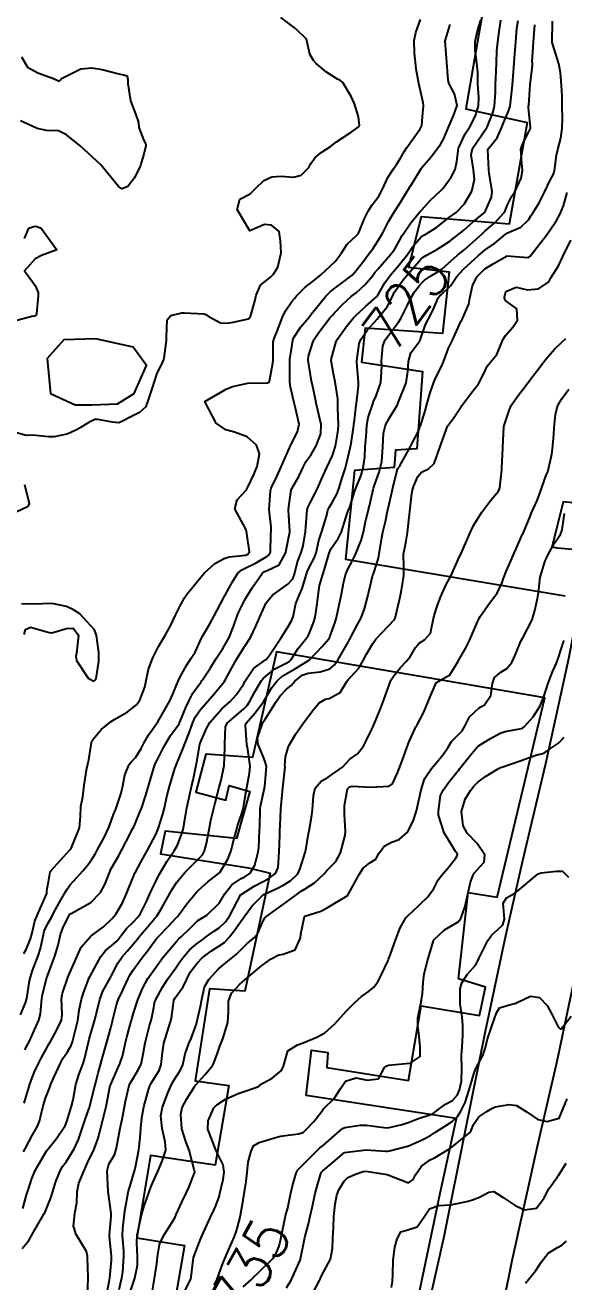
# Model space of a CAD drawing. Header units: metres. Extents: x 318500 to 325275, y 7408834 to 7428799.
# Drawn here: x 321633.3 to 321683.7, y 7415373.5 to 7415491 of the extents above; entities that cross this region are included whole.
import ezdxf
from ezdxf.enums import TextEntityAlignment as Align

# ---------------------------------------------------------------- set-up
doc = ezdxf.new("R2010")
doc.units = ezdxf.units.M
doc.header["$MEASUREMENT"] = 0
for name, color, linetype in [('Cotas', 45, 'Continuous'), ('Curvas de Nivel 1m', 11, 'Continuous'), ('Curvas de Nivel 5m', 15, 'Continuous'), ('Edificações', 30, 'Continuous'), ('Hidrografia', 140, 'Continuous'), ('Vias Primárias', 230, 'Continuous')]:
    doc.layers.add(name, color=color, linetype=linetype)
doc.styles.add('Style-STANDARD', font='STANDARD.shx')

msp = doc.modelspace()

# ---------------------------------------------------------------- linework, layer by layer
at = {"layer": 'Curvas de Nivel 1m', "flags": 128}
for points, elevation in [([(321633.06, 7415376.61), (321633.68, 7415377.37), (321634.02, 7415377.98), (321635.1, 7415379.82), (321635.15, 7415379.91), (321635.18, 7415379.96), (321635.73, 7415381.35), (321635.93, 7415381.95), (321636.22, 7415382.88), (321636.64, 7415383.95), (321636.84, 7415384.27), (321637.17, 7415384.72), (321637.91, 7415385.93), (321638.32, 7415386.8), (321638.69, 7415387.92), (321638.82, 7415388.31), (321639.23, 7415389.47), (321639.35, 7415389.8), (321639.38, 7415389.91), (321639.42, 7415390.08), (321639.87, 7415391.9), (321640.16, 7415393.01), (321640.42, 7415393.89), (321640.61, 7415394.58), (321640.97, 7415395.89), (321641.33, 7415397.24), (321641.46, 7415397.75), (321641.49, 7415397.88), (321641.86, 7415399.38), (321642.04, 7415399.87), (321642.48, 7415400.77), (321642.97, 7415401.86), (321643.12, 7415402.15), (321643.41, 7415402.59), (321644.31, 7415403.85), (321644.79, 7415404.48), (321645.44, 7415405.38), (321645.64, 7415405.63), (321645.82, 7415405.82), (321646.64, 7415406.64), (321647.48, 7415407.54), (321647.6, 7415407.67), (321647.71, 7415407.8), (321648.45, 7415408.83), (321649.23, 7415409.78), (321649.36, 7415409.92), (321649.5, 7415410.08), (321650.4, 7415410.88), (321651.53, 7415411.75), (321652.29, 7415413), (321652.57, 7415413.73), (321652.91, 7415415.07), (321653.07, 7415415.73), (321653.18, 7415416.13), (321653.6, 7415417.36), (321653.68, 7415417.65), (321653.7, 7415417.72), (321654, 7415419.36), (321654.06, 7415419.72), (321654.3, 7415421.06), (321654.35, 7415421.71), (321654.13, 7415423.27), (321654.05, 7415423.72), (321653.92, 7415425.52), (321653.99, 7415425.72), (321654.8, 7415426.64), (321655.6, 7415427.7), (321655.65, 7415427.79), (321655.74, 7415427.94), (321656.4, 7415429.05), (321656.87, 7415429.68), (321657.35, 7415430.11), (321657.78, 7415430.37), (321658.6, 7415430.84), (321659.8, 7415431.59), (321659.84, 7415431.61), (321659.91, 7415431.65), (321661.05, 7415432.87), (321661.75, 7415433.62), (321661.78, 7415433.67), (321661.82, 7415433.8), (321662.3, 7415435.15), (321662.44, 7415435.61), (321662.69, 7415436.78), (321662.87, 7415437.61), (321663.09, 7415438.8), (321663.26, 7415439.6), (321663.44, 7415440.06), (321663.92, 7415440.93), (321664.14, 7415441.37), (321664.24, 7415441.59), (321664.74, 7415442.79), (321664.95, 7415443.58), (321665.12, 7415444.43), (321665.39, 7415445.58), (321665.51, 7415446.05), (321665.85, 7415447.57), (321665.89, 7415447.69), (321666.02, 7415448.07), (321666.41, 7415449.19), (321666.52, 7415449.56), (321666.66, 7415450.17), (321666.75, 7415451.56), (321666.81, 7415452.83), (321667, 7415453.56), (321667.39, 7415454.26), (321668.12, 7415455.49), (321668.14, 7415455.52), (321668.15, 7415455.54), (321668.17, 7415455.59), (321668.93, 7415457.53), (321669.1, 7415458.58), (321669.15, 7415459.53), (321669.38, 7415460.33), (321670.2, 7415461.47), (321670.22, 7415461.49), (321670.23, 7415461.51), (321670.75, 7415462.97), (321671.03, 7415463.5), (321671.44, 7415464.29), (321671.94, 7415465.49), (321672.08, 7415465.66), (321672.25, 7415465.79), (321673.1, 7415466.64), (321673.68, 7415467.47), (321674.29, 7415468.16), (321675.68, 7415469.44), (321676.32, 7415469.95), (321677.18, 7415470.56), (321678.2, 7415471.41), (321678.27, 7415471.47), (321678.33, 7415471.51), (321679.66, 7415472.07), (321680.35, 7415472.76), (321680.59, 7415473.14), (321680.74, 7415473.37), (321681.37, 7415474.37), (321681.85, 7415475.36), (321682.4, 7415476.48), (321682.7, 7415477.05), (321682.8, 7415477.35), (321682.98, 7415478.8), (321683.11, 7415479.34), (321683.4, 7415480.39), (321683.52, 7415481.34), (321683.54, 7415482.28), (321683.52, 7415483.34), (321683.51, 7415484.33), (321683.46, 7415485.34), (321683.35, 7415486.53), (321683.2, 7415487.34), (321682.57, 7415489.35), (321682.6, 7415491.35)], 727), ([(321633.23, 7415404.19), (321633.43, 7415404.55), (321633.85, 7415405.57), (321633.96, 7415405.98), (321634.25, 7415407.2), (321634.54, 7415407.97), (321635.35, 7415409.81), (321635.38, 7415409.96), (321635.38, 7415410.08), (321635.51, 7415410.88), (321635.68, 7415411.81), (321635.76, 7415411.96), (321636.61, 7415412.88), (321637.56, 7415413.9), (321637.58, 7415413.92), (321637.59, 7415413.94), (321637.63, 7415414.01), (321638.42, 7415415.93), (321638.52, 7415417.01), (321638.55, 7415417.93), (321638.72, 7415418.83), (321638.86, 7415419.92), (321639.06, 7415421.33), (321639.21, 7415421.92), (321639.3, 7415422.28), (321639.53, 7415423.91), (321639.58, 7415424.03), (321639.69, 7415424.21), (321640.46, 7415425.15), (321641.39, 7415425.89), (321641.72, 7415426.08), (321642.86, 7415426.74), (321643.74, 7415427.44), (321644.04, 7415427.86), (321644.52, 7415429.09), (321644.67, 7415429.85), (321644.87, 7415430.76), (321645.27, 7415431.84), (321645.81, 7415432.9), (321646.36, 7415433.82), (321646.9, 7415434.75), (321647.4, 7415435.81), (321647.54, 7415436.13), (321647.86, 7415436.75), (321648.24, 7415437.44), (321648.49, 7415437.8), (321649.9, 7415439.54), (321650.09, 7415439.78), (321651.05, 7415440.63), (321651.92, 7415441.11), (321652.41, 7415441.26), (321653.93, 7415441.43), (321654.14, 7415441.51), (321654.3, 7415441.72), (321654.02, 7415443.67), (321654.01, 7415443.73), (321654, 7415443.77), (321653.96, 7415443.84), (321652.94, 7415445.74), (321653.14, 7415446.59), (321654.01, 7415447.53), (321654.08, 7415447.66), (321654.11, 7415447.73), (321654.72, 7415449.03), (321655.02, 7415449.72), (321655.23, 7415450.89), (321654.94, 7415451.72), (321654.07, 7415452.49), (321652.89, 7415452.93), (321652.08, 7415453.14), (321651.2, 7415453.76), (321650.12, 7415455.78), (321652.13, 7415456.94), (321652.7, 7415457.18), (321654.14, 7415457.49), (321655.98, 7415457.54), (321656.14, 7415457.6), (321656.18, 7415457.7), (321656.48, 7415459.38), (321656.5, 7415459.7), (321656.52, 7415461.37), (321656.59, 7415461.69), (321656.88, 7415462.37), (321657.39, 7415463.68), (321657.65, 7415464.26), (321658.24, 7415465.12), (321658.49, 7415465.43), (321658.68, 7415465.67), (321659.47, 7415466.45), (321660.27, 7415467.08), (321660.59, 7415467.33), (321660.95, 7415467.64), (321662.29, 7415468.87), (321662.85, 7415469.61), (321663.41, 7415470.51), (321664.33, 7415471.34), (321664.44, 7415471.47), (321664.5, 7415471.59), (321665.05, 7415472.88), (321665.39, 7415473.58), (321665.76, 7415474.18), (321666.37, 7415474.99), (321666.69, 7415475.57), (321667.23, 7415476.72), (321667.76, 7415477.55), (321668.04, 7415477.93), (321668.42, 7415478.53), (321668.79, 7415479.18), (321668.99, 7415479.53), (321670.23, 7415481.29), (321670.37, 7415481.51), (321670.39, 7415481.59), (321670.47, 7415482.41), (321670.57, 7415483.43), (321670.57, 7415483.51), (321670.5, 7415483.87), (321670.12, 7415485.52), (321669.87, 7415486.86), (321669.8, 7415487.52), (321669.73, 7415488.34), (321669.69, 7415489.52), (321669.83, 7415490.27), (321670.28, 7415491.51)], 721), ([(321633.24, 7415390.19), (321633.77, 7415391.98), (321634.18, 7415393.07), (321634.62, 7415393.97), (321634.85, 7415394.41), (321635.31, 7415395.26), (321635.56, 7415395.71), (321635.7, 7415395.96), (321636.28, 7415397), (321636.73, 7415397.95), (321636.81, 7415398.48), (321636.74, 7415399.95), (321636.83, 7415400.49), (321637.32, 7415401.94), (321637.34, 7415402), (321637.4, 7415402.11), (321638.21, 7415403.93), (321638.58, 7415404.77), (321639.45, 7415405.79), (321639.51, 7415405.84), (321639.59, 7415405.91), (321640.67, 7415406.68), (321641.47, 7415407.46), (321641.67, 7415407.69), (321641.82, 7415407.88), (321642.44, 7415408.92), (321642.85, 7415409.87), (321643.03, 7415410.34), (321643.52, 7415411.53), (321643.63, 7415411.76), (321643.67, 7415411.86), (321644.34, 7415413.06), (321644.76, 7415413.84), (321645.58, 7415415.38), (321645.78, 7415415.83), (321646.2, 7415417.22), (321646.35, 7415417.82), (321646.59, 7415418.85), (321646.83, 7415419.81), (321647.32, 7415421.47), (321647.44, 7415421.8), (321647.5, 7415421.96), (321647.67, 7415422.33), (321648.09, 7415423.39), (321648.25, 7415423.79), (321648.67, 7415424.82), (321649.02, 7415425.79), (321649.23, 7415426.28), (321649.73, 7415426.99), (321650.42, 7415427.77), (321651.03, 7415428.48), (321651.76, 7415429.37), (321651.93, 7415429.59), (321652.04, 7415429.75), (321652.64, 7415430.88), (321653.11, 7415431.73), (321653.81, 7415432.82), (321654.39, 7415433.72), (321654.9, 7415434.78), (321655.29, 7415435.71), (321655.87, 7415436.97), (321656.46, 7415437.69), (321657.89, 7415438.72), (321658.35, 7415439.21), (321658.51, 7415439.66), (321658.79, 7415440.79), (321659.12, 7415441.66), (321659.31, 7415442.29), (321659.52, 7415443.65), (321659.56, 7415444.06), (321659.7, 7415445.65), (321659.76, 7415445.88), (321659.99, 7415446.39), (321660.43, 7415447.22), (321660.65, 7415447.64), (321661.07, 7415448.59), (321661.52, 7415449.63), (321662.05, 7415450.73), (321662.34, 7415451.62), (321662.58, 7415453.11), (321662.6, 7415453.61), (321662.55, 7415455.18), (321662.56, 7415455.61), (321662.56, 7415456.05), (321662.31, 7415457.62), (321662.15, 7415458.38), (321661.93, 7415459.62), (321661.95, 7415459.85), (321662.19, 7415460.63), (321662.41, 7415461.4), (321662.51, 7415461.62), (321663.25, 7415462.65), (321663.99, 7415463.59), (321664.1, 7415463.71), (321664.22, 7415463.83), (321665.15, 7415464.67), (321666.16, 7415465.57), (321666.21, 7415465.62), (321666.25, 7415465.68), (321666.95, 7415466.88), (321667.42, 7415467.55), (321668.29, 7415468.56), (321669.06, 7415469.53), (321669.56, 7415470.27), (321670.33, 7415471.18), (321670.51, 7415471.32), (321670.86, 7415471.5), (321671.77, 7415472.06), (321672.35, 7415472.53), (321672.88, 7415472.95), (321673.61, 7415473.47), (321674.37, 7415474.24), (321675.06, 7415475.45), (321675.31, 7415476.53), (321675.24, 7415477.45), (321675.02, 7415478.86), (321675.14, 7415479.45), (321676.46, 7415481.39), (321676.48, 7415481.41), (321676.49, 7415481.43), (321677.05, 7415482.86), (321677.2, 7415483.42), (321677.27, 7415484.66), (321677.29, 7415485.42), (321677.33, 7415486.62), (321677.36, 7415487.42), (321677.42, 7415488.56), (321677.5, 7415489.42), (321677.64, 7415490.36), (321677.79, 7415491.42)], 724), ([(321633.31, 7415395.18), (321633.59, 7415395.71), (321633.74, 7415395.98), (321634.06, 7415396.71), (321634.61, 7415397.97), (321634.77, 7415398.55), (321634.91, 7415399.97), (321634.97, 7415400.37), (321635.38, 7415401.96), (321635.4, 7415402.02), (321635.92, 7415403.45), (321636.12, 7415403.95), (321636.42, 7415404.97), (321636.63, 7415405.95), (321636.85, 7415406.55), (321637.48, 7415407.84), (321637.52, 7415407.89), (321637.63, 7415407.94), (321639.49, 7415408.96), (321640.37, 7415409.9), (321640.77, 7415410.63), (321641.27, 7415411.88), (321641.35, 7415412.06), (321641.54, 7415412.39), (321642.08, 7415413.35), (321642.37, 7415413.87), (321642.79, 7415414.65), (321643.41, 7415415.86), (321643.47, 7415415.98), (321643.59, 7415416.26), (321644.06, 7415417.39), (321644.23, 7415417.85), (321644.58, 7415418.9), (321644.86, 7415419.84), (321645.35, 7415421.53), (321645.45, 7415421.83), (321645.52, 7415421.98), (321645.67, 7415422.27), (321646.2, 7415423.31), (321646.47, 7415423.82), (321646.93, 7415424.58), (321647.72, 7415425.65), (321647.77, 7415425.75), (321647.8, 7415425.8), (321648.34, 7415427.19), (321648.62, 7415427.79), (321649.02, 7415428.52), (321649.77, 7415429.59), (321649.85, 7415429.7), (321649.91, 7415429.78), (321650.66, 7415430.89), (321651.2, 7415431.76), (321651.81, 7415432.71), (321652.4, 7415433.74), (321652.8, 7415434.77), (321653.14, 7415435.74), (321653.35, 7415436.24), (321653.87, 7415437.26), (321654.14, 7415437.73), (321654.55, 7415438.38), (321655.49, 7415439.71), (321655.71, 7415439.89), (321655.9, 7415439.97), (321657.08, 7415440.51), (321657.68, 7415441.67), (321657.72, 7415441.89), (321657.95, 7415442.99), (321658.07, 7415443.56), (321658.08, 7415443.67), (321657.97, 7415445.13), (321657.93, 7415445.62), (321657.93, 7415445.67), (321657.93, 7415445.72), (321657.99, 7415446.18), (321658.18, 7415447.5), (321658.24, 7415447.67), (321658.91, 7415448.77), (321659.32, 7415449.66), (321659.56, 7415450.14), (321660.05, 7415450.84), (321660.54, 7415451.64), (321660.96, 7415452.76), (321660.99, 7415453.64), (321660.66, 7415455.09), (321660.54, 7415455.64), (321660.47, 7415455.99), (321660.14, 7415457.48), (321660.1, 7415457.65), (321660.09, 7415457.7), (321659.78, 7415459.65), (321659.8, 7415460.03), (321660.19, 7415461.22), (321660.31, 7415461.54), (321660.37, 7415461.65), (321660.76, 7415462.2), (321661.85, 7415463.63), (321662.01, 7415463.84), (321662.23, 7415464.08), (321662.99, 7415464.86), (321663.8, 7415465.6), (321664.05, 7415465.8), (321664.26, 7415465.95), (321665.12, 7415466.73), (321665.81, 7415467.57), (321666.01, 7415467.84), (321666.29, 7415468.16), (321667.51, 7415469.55), (321667.84, 7415470.01), (321668.32, 7415470.85), (321668.57, 7415471.3), (321668.71, 7415471.53), (321669.37, 7415472.5), (321670.21, 7415473.51), (321670.36, 7415473.68), (321671.24, 7415474.63), (321672.14, 7415475.49), (321672.26, 7415475.61), (321672.38, 7415475.74), (321673.13, 7415476.75), (321673.51, 7415477.47), (321673.66, 7415478.23), (321673.84, 7415479.47), (321674.45, 7415480.8), (321674.87, 7415481.45), (321675.42, 7415482.5), (321675.7, 7415483.44), (321675.71, 7415484.23), (321675.64, 7415485.44), (321675.62, 7415486.53), (321675.54, 7415487.44), (321675.39, 7415488.61), (321675.39, 7415489.45), (321675.6, 7415490.43), (321675.92, 7415491.44)], 723), ([(321632.9, 7415398.44), (321633.36, 7415399.59), (321633.48, 7415399.88), (321633.5, 7415399.99), (321633.75, 7415401.62), (321633.83, 7415401.98), (321634.03, 7415402.6), (321634.54, 7415403.97), (321634.76, 7415404.64), (321635.04, 7415405.97), (321635.13, 7415406.29), (321635.47, 7415406.99), (321635.82, 7415407.61), (321636, 7415407.95), (321636.51, 7415408.93), (321637.12, 7415409.94), (321637.25, 7415410.2), (321637.51, 7415410.59), (321638.16, 7415411.29), (321638.73, 7415411.92), (321639.11, 7415412.35), (321639.55, 7415412.93), (321639.92, 7415413.54), (321640.11, 7415413.9), (321640.71, 7415415.03), (321641.12, 7415415.89), (321641.24, 7415416.23), (321641.6, 7415417.18), (321641.8, 7415417.69), (321641.87, 7415417.88), (321642.32, 7415419.18), (321642.48, 7415419.87), (321642.64, 7415420.88), (321643.06, 7415421.87), (321643.34, 7415422.19), (321643.67, 7415422.53), (321644.19, 7415423.35), (321644.43, 7415423.85), (321644.88, 7415424.67), (321645.72, 7415425.83), (321646.86, 7415427.81), (321647.13, 7415428.43), (321647.71, 7415429.8), (321647.73, 7415429.84), (321647.77, 7415429.92), (321648.43, 7415431.16), (321648.86, 7415431.79), (321649.23, 7415432.37), (321649.82, 7415433.65), (321649.89, 7415433.78), (321650.6, 7415435.01), (321651, 7415435.76), (321651.87, 7415437.4), (321651.99, 7415437.64), (321652.05, 7415437.75), (321652.7, 7415438.94), (321653.2, 7415439.74), (321653.58, 7415440.06), (321653.91, 7415440.21), (321654.92, 7415440.71), (321655.92, 7415441.31), (321656.15, 7415441.47), (321656.25, 7415441.7), (321656.3, 7415443.35), (321656.32, 7415443.69), (321656.31, 7415444.04), (321656.15, 7415445.7), (321656.26, 7415447.44), (321656.33, 7415447.7), (321656.87, 7415448.85), (321657.27, 7415449.68), (321658.06, 7415451.53), (321658.11, 7415451.62), (321658.13, 7415451.67), (321658.79, 7415452.96), (321658.94, 7415453.66), (321658.61, 7415455.17), (321658.46, 7415455.67), (321658.13, 7415457.14), (321658.06, 7415457.59), (321658.06, 7415457.67), (321658.07, 7415457.74), (321658.08, 7415459.67), (321658.08, 7415459.76), (321658.18, 7415460.48), (321658.34, 7415461.52), (321658.39, 7415461.67), (321659.11, 7415462.76), (321659.83, 7415463.65), (321660.01, 7415463.87), (321660.23, 7415464.14), (321660.89, 7415464.99), (321661.43, 7415465.63), (321661.84, 7415466.04), (321662.26, 7415466.37), (321662.98, 7415466.9), (321663.88, 7415467.6), (321664.28, 7415468.02), (321664.96, 7415468.92), (321665.46, 7415469.58), (321665.81, 7415470.07), (321666.32, 7415470.85), (321666.6, 7415471.29), (321666.75, 7415471.56), (321667.3, 7415472.61), (321667.86, 7415473.55), (321668.37, 7415474.36), (321669.1, 7415475.53), (321669.6, 7415476.32), (321670.32, 7415477.51), (321670.35, 7415477.57), (321670.41, 7415477.66), (321671.27, 7415478.66), (321671.91, 7415479.5), (321672.13, 7415479.81), (321672.45, 7415480.36), (321672.91, 7415481.48), (321673.39, 7415482.57), (321673.71, 7415483.47), (321673.44, 7415484.54), (321672.94, 7415485.48), (321672.85, 7415485.82), (321672.72, 7415487.49), (321672.57, 7415489.49), (321673.05, 7415491.03)], 722), ([(321633.11, 7415380.36), (321633.48, 7415381.63), (321633.6, 7415381.98), (321633.97, 7415383.16), (321634.31, 7415383.97), (321635.18, 7415385.46), (321635.38, 7415385.76), (321635.53, 7415385.96), (321636.26, 7415386.88), (321636.99, 7415387.94), (321637.07, 7415388.08), (321637.22, 7415388.47), (321637.57, 7415389.6), (321637.68, 7415389.93), (321637.82, 7415390.51), (321638.08, 7415391.93), (321638.35, 7415392.85), (321638.76, 7415393.92), (321638.89, 7415394.32), (321639.26, 7415395.91), (321639.32, 7415396.18), (321639.82, 7415397.9), (321640.14, 7415399.12), (321640.33, 7415399.9), (321640.61, 7415400.66), (321641.28, 7415401.88), (321641.4, 7415402.12), (321642, 7415403.29), (321642.41, 7415403.87), (321642.88, 7415404.41), (321643.44, 7415405.07), (321643.79, 7415405.51), (321644.06, 7415405.85), (321644.7, 7415406.6), (321645.48, 7415407.51), (321645.63, 7415407.67), (321645.75, 7415407.83), (321646.11, 7415408.45), (321646.87, 7415409.81), (321647.1, 7415410.22), (321647.52, 7415410.86), (321647.94, 7415411.38), (321648.3, 7415411.79), (321648.9, 7415412.42), (321649.55, 7415413.05), (321649.91, 7415413.42), (321650.1, 7415413.77), (321650.28, 7415414.48), (321650.52, 7415415.77), (321650.7, 7415416.65), (321650.97, 7415417.76), (321651.1, 7415418.28), (321651.47, 7415419.75), (321651.65, 7415420.4), (321651.92, 7415421.75), (321651.99, 7415423.44), (321651.99, 7415423.75), (321652.05, 7415425.41), (321652.23, 7415425.74), (321653.73, 7415427.04), (321654.08, 7415427.38), (321654.3, 7415427.71), (321654.8, 7415428.66), (321655.43, 7415429.7), (321655.58, 7415429.9), (321655.78, 7415430.09), (321656.68, 7415430.8), (321657.8, 7415431.37), (321657.99, 7415431.47), (321658.19, 7415431.67), (321658.81, 7415432.66), (321659.63, 7415433.65), (321659.71, 7415433.76), (321659.83, 7415434.02), (321660.3, 7415435.19), (321660.43, 7415435.64), (321660.63, 7415436.87), (321660.73, 7415437.64), (321660.85, 7415438.6), (321661.14, 7415439.63), (321661.34, 7415440.2), (321661.74, 7415441.62), (321661.79, 7415441.77), (321661.94, 7415442.06), (321662.59, 7415442.97), (321662.9, 7415443.61), (321663.29, 7415444.92), (321663.53, 7415445.6), (321663.66, 7415445.92), (321664, 7415446.95), (321664.15, 7415447.44), (321664.21, 7415447.59), (321664.72, 7415448.89), (321664.93, 7415449.58), (321665.06, 7415450.57), (321665.12, 7415451.58), (321665.19, 7415452.47), (321665.26, 7415453.58), (321665.39, 7415454.29), (321665.81, 7415455.57), (321665.89, 7415455.8), (321666.13, 7415456.32), (321666.58, 7415457.56), (321666.65, 7415459.08), (321666.64, 7415459.56), (321666.76, 7415461), (321666.97, 7415461.56), (321668.22, 7415463.21), (321668.44, 7415463.54), (321669.02, 7415464.74), (321669.39, 7415465.52), (321669.73, 7415466.05), (321670.27, 7415466.76), (321670.65, 7415467.14), (321671.21, 7415467.5), (321671.88, 7415467.9), (321672.29, 7415468.19), (321673.74, 7415469.47), (321674.05, 7415469.72), (321674.31, 7415469.93), (321675.99, 7415471.44), (321676.17, 7415471.6), (321676.33, 7415471.73), (321677.25, 7415472.51), (321678.07, 7415473.41), (321678.18, 7415473.6), (321678.37, 7415474.12), (321678.81, 7415474.98), (321679.08, 7415475.4), (321679.68, 7415476.67), (321679.82, 7415477.39), (321679.73, 7415478.08), (321679.65, 7415479.39), (321679.86, 7415479.98), (321680.47, 7415481.13), (321680.54, 7415481.31), (321680.55, 7415481.38), (321680.55, 7415481.46), (321680.48, 7415482.03), (321680.35, 7415483.24), (321680.38, 7415483.38), (321680.4, 7415483.48), (321680.52, 7415485.38), (321680.74, 7415487.19), (321680.73, 7415487.38), (321680.72, 7415487.55), (321680.84, 7415489.38), (321680.96, 7415491.01)], 726), ([(321639.17, 7415372.08), (321639.23, 7415373.91), (321639.18, 7415375.77), (321639.17, 7415375.91), (321639.06, 7415376.33), (321638.12, 7415377.92), (321637.86, 7415378.7), (321637.99, 7415379.93), (321638.16, 7415380.88), (321638.21, 7415381.92), (321638.36, 7415382.71), (321638.84, 7415383.91), (321639.17, 7415384.62), (321639.79, 7415385.9), (321640.16, 7415386.93), (321640.42, 7415387.89), (321640.58, 7415388.53), (321640.9, 7415389.89), (321641.26, 7415391.7), (321641.29, 7415391.85), (321641.3, 7415391.88), (321641.91, 7415393.24), (321642.2, 7415393.87), (321642.48, 7415394.69), (321642.72, 7415395.87), (321642.83, 7415396.36), (321643.23, 7415397.86), (321643.26, 7415397.94), (321643.35, 7415398.22), (321643.74, 7415399.48), (321643.86, 7415399.85), (321644.3, 7415400.93), (321644.81, 7415401.84), (321645.41, 7415402.73), (321646.21, 7415403.82), (321646.76, 7415404.48), (321647.44, 7415405.28), (321647.69, 7415405.55), (321647.96, 7415405.79), (321648.73, 7415406.52), (321649.47, 7415407.26), (321649.78, 7415407.47), (321650.31, 7415407.77), (321651.49, 7415408.93), (321651.96, 7415409.74), (321652.64, 7415410.61), (321653.52, 7415411.19), (321653.87, 7415411.37), (321654.36, 7415411.71), (321654.79, 7415412.46), (321655.12, 7415413.7), (321655.18, 7415414.09), (321655.23, 7415415.7), (321655.25, 7415416.04), (321655.31, 7415417.7), (321655.34, 7415417.97), (321655.63, 7415419.35), (321655.7, 7415419.64), (321655.71, 7415419.7), (321655.72, 7415419.78), (321655.89, 7415421.7), (321655.67, 7415422.39), (321655.11, 7415423.71), (321655.05, 7415424.36), (321655.5, 7415425.7), (321655.59, 7415425.84), (321655.72, 7415426.03), (321656.76, 7415427.68), (321657.15, 7415428.28), (321657.76, 7415428.91), (321658.18, 7415429.25), (321658.55, 7415429.66), (321659.22, 7415430.21), (321659.78, 7415430.4), (321660.91, 7415430.51), (321661.79, 7415430.81), (321662.23, 7415431.17), (321662.56, 7415431.61), (321663.51, 7415433.29), (321663.68, 7415433.59), (321663.72, 7415433.69), (321663.82, 7415433.89), (321664.43, 7415434.99), (321664.73, 7415435.58), (321665.03, 7415436.41), (321665.36, 7415437.58), (321665.46, 7415437.99), (321665.83, 7415439.57), (321665.85, 7415439.63), (321665.9, 7415439.77), (321666.35, 7415441.14), (321666.42, 7415441.56), (321666.62, 7415442.88), (321666.77, 7415443.56), (321666.99, 7415444.57), (321667.2, 7415445.55), (321667.34, 7415446.2), (321667.65, 7415447.55), (321667.72, 7415447.84), (321668.03, 7415449.13), (321668.12, 7415449.46), (321668.16, 7415449.54), (321668.36, 7415449.85), (321669.32, 7415451.52), (321669.56, 7415452.02), (321670.08, 7415453.03), (321670.22, 7415453.38), (321670.26, 7415453.51), (321670.7, 7415454.92), (321670.86, 7415455.5), (321671.14, 7415456.49), (321671.49, 7415457.5), (321671.67, 7415457.97), (321672.16, 7415458.92), (321672.43, 7415459.49), (321672.9, 7415460.77), (321673.23, 7415461.47), (321674.07, 7415463.32), (321674.16, 7415463.46), (321674.18, 7415463.51), (321674.22, 7415463.6), (321674.8, 7415464.89), (321674.88, 7415465.45), (321675.12, 7415466.59), (321675.53, 7415467.44), (321676.29, 7415468.2), (321677.06, 7415468.66), (321678.31, 7415469.38), (321678.33, 7415469.39), (321680.31, 7415469.26), (321680.41, 7415469.28), (321680.52, 7415469.38), (321681.14, 7415470.19), (321682.06, 7415471.35), (321682.18, 7415471.51), (321682.34, 7415471.75), (321682.97, 7415472.72), (321683.33, 7415473.34), (321683.62, 7415474.09), (321683.98, 7415475.33)], 728), ([(321641.01, 7415372.54), (321641.23, 7415373.67), (321641.26, 7415373.88), (321641.42, 7415375.51), (321641.42, 7415375.88), (321641.23, 7415377.73), (321641.23, 7415377.88), (321641.38, 7415379.6), (321641.38, 7415379.88), (321641.13, 7415381.73), (321641.1, 7415381.88), (321641.1, 7415381.92), (321640.99, 7415383.88), (321641.17, 7415384.5), (321641.68, 7415385.37), (321641.84, 7415385.87), (321642.05, 7415387.01), (321642.22, 7415387.87), (321642.39, 7415388.7), (321642.63, 7415389.87), (321642.73, 7415390.38), (321643.06, 7415391.86), (321643.12, 7415392), (321643.27, 7415392.26), (321643.88, 7415393.26), (321644.17, 7415393.85), (321644.37, 7415394.77), (321644.54, 7415395.84), (321644.97, 7415397.47), (321645.09, 7415397.83), (321645.14, 7415398.04), (321645.36, 7415399.13), (321645.47, 7415399.72), (321645.51, 7415399.83), (321646.17, 7415401.04), (321646.67, 7415401.81), (321647.41, 7415402.85), (321647.8, 7415403.41), (321648.07, 7415403.79), (321648.69, 7415404.52), (321649.44, 7415405.16), (321649.81, 7415405.41), (321650.28, 7415405.77), (321650.95, 7415406.26), (321651.46, 7415406.58), (321652.07, 7415407.14), (321652.47, 7415407.74), (321653.5, 7415409.69), (321653.51, 7415409.71), (321654.73, 7415410.49), (321655.52, 7415410.89), (321656.05, 7415411.16), (321656.72, 7415411.68), (321656.98, 7415412.24), (321657.08, 7415413.68), (321657.14, 7415415.24), (321657.14, 7415415.68), (321657.15, 7415416.12), (321657.24, 7415417.68), (321657.27, 7415418.02), (321657.41, 7415419.67), (321657.62, 7415421.63), (321657.62, 7415421.67), (321657.59, 7415421.74), (321657.67, 7415422.56), (321657.91, 7415423.45), (321658.01, 7415423.67), (321658.63, 7415424.73), (321659.28, 7415425.65), (321659.73, 7415426.25), (321660.32, 7415427.04), (321660.8, 7415427.63), (321661.41, 7415427.96), (321661.75, 7415428.01), (321662.76, 7415428.6), (321663.38, 7415429.6), (321663.54, 7415429.82), (321663.78, 7415430.05), (321664.52, 7415430.85), (321664.93, 7415431.58), (321665.23, 7415432.16), (321665.82, 7415433.17), (321666.11, 7415433.57), (321667.85, 7415435.42), (321667.91, 7415435.54), (321668.28, 7415437.13), (321668.38, 7415437.53), (321668.5, 7415438.14), (321668.72, 7415439.53), (321668.73, 7415440.34), (321668.69, 7415441.53), (321668.9, 7415442.57), (321669.05, 7415443.52), (321669.17, 7415444.71), (321669.28, 7415445.52), (321669.44, 7415446.95), (321669.53, 7415447.52), (321669.64, 7415447.89), (321670.03, 7415448.79), (321670.36, 7415449.18), (321671.02, 7415449.5), (321671.55, 7415449.99), (321672.07, 7415451.49), (321672.79, 7415453.48), (321673.36, 7415454.22), (321674.12, 7415455.35), (321674.15, 7415455.42), (321674.17, 7415455.46), (321675.02, 7415456.56), (321675.69, 7415457.44), (321676.16, 7415458.34), (321676.51, 7415459.09), (321676.79, 7415459.42), (321677.42, 7415460.18), (321677.92, 7415461.41), (321678, 7415461.62), (321678.21, 7415461.95), (321678.89, 7415462.73), (321679.34, 7415463.39), (321679.29, 7415464.44), (321678.25, 7415465.2), (321678.11, 7415465.41), (321678.11, 7415465.55), (321678.26, 7415466.08), (321679.2, 7415466.46), (321680.26, 7415466.22), (321681.31, 7415466.32), (321682.27, 7415466.98), (321682.4, 7415467.23), (321682.46, 7415467.35), (321683.17, 7415468.47), (321683.58, 7415469.34), (321684.33, 7415470.86)], 729), ([(321643, 7415372.07), (321643.6, 7415373.85), (321643.84, 7415375.05), (321643.85, 7415375.85), (321643.77, 7415377.15), (321643.8, 7415377.85), (321643.98, 7415378.74), (321644.25, 7415379.84), (321644.44, 7415380.51), (321644.91, 7415381.83), (321644.97, 7415382), (321645.14, 7415382.5), (321645.56, 7415383.42), (321645.74, 7415383.82), (321646.14, 7415384.78), (321646.49, 7415385.81), (321646.43, 7415386.57), (321646.13, 7415387.82), (321646.03, 7415389.01), (321646.16, 7415389.82), (321646.69, 7415391.24), (321646.94, 7415391.8), (321647.05, 7415392.02), (321647.27, 7415392.39), (321647.82, 7415393.26), (321648.06, 7415393.79), (321648.29, 7415394.81), (321648.64, 7415395.79), (321648.86, 7415396.25), (321649.34, 7415397.6), (321649.39, 7415397.78), (321649.74, 7415399.39), (321649.81, 7415399.77), (321650.1, 7415401.06), (321650.49, 7415401.76), (321651.41, 7415402.76), (321652.58, 7415403.73), (321653.04, 7415404.11), (321653.43, 7415404.47), (321654.06, 7415405.09), (321654.79, 7415405.71), (321655.07, 7415406.09), (321655.47, 7415407.01), (321655.69, 7415407.49), (321655.92, 7415407.69), (321657.49, 7415408.8), (321658.62, 7415409.65), (321659.13, 7415410.02), (321659.51, 7415410.24), (321660.37, 7415410.78), (321661.27, 7415411.62), (321661.38, 7415411.77), (321661.53, 7415411.94), (321662.38, 7415412.78), (321662.8, 7415413.6), (321663.25, 7415415.26), (321663.28, 7415415.59), (321663.18, 7415417.17), (321663.17, 7415417.6), (321663.18, 7415418.03), (321663.44, 7415419.59), (321663.64, 7415419.78), (321663.88, 7415419.83), (321665.64, 7415419.74), (321667.35, 7415419.83), (321667.65, 7415420.05), (321668.12, 7415421.08), (321668.31, 7415421.53), (321668.69, 7415422.53), (321669.04, 7415423.52), (321669.22, 7415424), (321669.71, 7415425.11), (321669.85, 7415425.37), (321669.94, 7415425.51), (321670.57, 7415426.67), (321670.91, 7415427.5), (321671.14, 7415428.11), (321671.74, 7415429.49), (321671.75, 7415429.51), (321671.77, 7415429.52), (321673, 7415430.25), (321673.77, 7415431.46), (321673.78, 7415431.48), (321673.8, 7415431.53), (321674.51, 7415432.76), (321674.85, 7415433.44), (321675.61, 7415435.19), (321675.72, 7415435.43), (321675.76, 7415435.52), (321675.85, 7415435.69), (321676.57, 7415436.72), (321677.11, 7415437.42), (321677.43, 7415437.87), (321677.9, 7415438.88), (321678.03, 7415439.28), (321678.08, 7415439.41), (321678.2, 7415439.69), (321678.93, 7415441.4), (321679.23, 7415442.1), (321679.82, 7415443.38), (321679.86, 7415443.48), (321679.96, 7415443.7), (321680.46, 7415444.89), (321680.66, 7415445.37), (321681.16, 7415446.53), (321681.48, 7415447.36), (321681.62, 7415447.75), (321682.03, 7415448.89), (321682.16, 7415449.22), (321682.2, 7415449.35), (321682.54, 7415450.87), (321682.62, 7415451.34), (321682.72, 7415452.71), (321682.76, 7415453.34), (321682.88, 7415454.57), (321683.06, 7415455.34), (321683.45, 7415456.02), (321684.14, 7415456.93)], 731), ([(321645.12, 7415371.95), (321645.43, 7415373.82), (321645.64, 7415375.22), (321645.71, 7415375.82), (321645.9, 7415376.98), (321646.27, 7415377.81), (321647.09, 7415379.08), (321647.34, 7415379.55), (321647.45, 7415379.8), (321647.97, 7415380.94), (321648.38, 7415381.79), (321648.62, 7415382.31), (321649.16, 7415383.69), (321649.18, 7415383.76), (321649.19, 7415383.78), (321649.18, 7415383.8), (321649.16, 7415383.87), (321648.66, 7415385.79), (321648.36, 7415386.62), (321647.99, 7415387.79), (321647.88, 7415389.15), (321648.01, 7415389.79), (321648.43, 7415390.6), (321649.19, 7415391.78), (321649.22, 7415391.82), (321649.26, 7415391.87), (321650.17, 7415392.87), (321650.86, 7415393.76), (321651.01, 7415394.04), (321651.31, 7415394.87), (321651.54, 7415395.52), (321651.62, 7415395.75), (321651.8, 7415396.22), (321652.26, 7415397.74), (321652.33, 7415398.76), (321652.35, 7415399.74), (321652.63, 7415400.48), (321653.39, 7415401.31), (321653.61, 7415401.5), (321653.85, 7415401.72), (321655.41, 7415403.04), (321656.33, 7415403.69), (321657.04, 7415404.06), (321657.43, 7415404.14), (321658.56, 7415404.53), (321659.06, 7415405.65), (321659.11, 7415405.99), (321659.44, 7415407.64), (321659.48, 7415407.68), (321660.95, 7415408.16), (321661.49, 7415408.44), (321663.42, 7415409.59), (321663.51, 7415409.69), (321664.55, 7415411.57), (321664.93, 7415412.18), (321665.55, 7415412.65), (321666.09, 7415413.02), (321666.39, 7415413.55), (321666.89, 7415414.23), (321667.58, 7415414.58), (321668.28, 7415414.83), (321669.07, 7415415.52), (321669.6, 7415416.55), (321669.9, 7415417.51), (321670.22, 7415418.92), (321670.33, 7415419.5), (321670.65, 7415420.5), (321671.31, 7415421.49), (321671.67, 7415421.92), (321672.38, 7415422.78), (321672.85, 7415423.47), (321673.18, 7415423.99), (321673.71, 7415424.53), (321674.16, 7415425.01), (321674.42, 7415425.45), (321674.86, 7415426.31), (321675.75, 7415427.16), (321675.92, 7415427.26), (321676.24, 7415427.43), (321676.86, 7415428.32), (321676.99, 7415429.42), (321677.2, 7415429.99), (321677.79, 7415430.5), (321678.35, 7415430.84), (321678.81, 7415431.39), (321679.12, 7415432.08), (321679.66, 7415433.38), (321679.83, 7415433.71), (321680.7, 7415435.37), (321680.97, 7415436.26), (321681.22, 7415437.36), (321681.31, 7415437.94), (321681.46, 7415439.36), (321681.93, 7415440.89), (321682.07, 7415441.21), (321682.13, 7415441.35), (321682.77, 7415442.52), (321683.34, 7415443.34), (321683.52, 7415443.78), (321683.74, 7415445.33)], 732), ([(321648.24, 7415372.55), (321648.81, 7415373.78), (321648.86, 7415373.94), (321649.05, 7415375.53), (321649.07, 7415375.75), (321649.08, 7415375.78), (321649.62, 7415377.22), (321649.86, 7415377.77), (321650.48, 7415379.15), (321650.76, 7415379.76), (321650.87, 7415379.99), (321651.11, 7415380.54), (321651.45, 7415381.43), (321651.54, 7415381.74), (321651.84, 7415383.05), (321651.93, 7415383.74), (321651.84, 7415384.42), (321651.18, 7415385.75), (321650.42, 7415387.76), (321650.44, 7415388.54), (321650.98, 7415389.75), (321651.24, 7415390.04), (321652.07, 7415390.56), (321653.25, 7415391.11), (321653.7, 7415391.27), (321655, 7415391.7), (321655.16, 7415391.8), (321655.26, 7415391.9), (321656.41, 7415392.55), (321657.28, 7415393.24), (321657.47, 7415393.67), (321657.89, 7415395.08), (321658.78, 7415395.65), (321659.32, 7415395.84), (321660.58, 7415396.37), (321661.33, 7415396.76), (321662.27, 7415397.61), (321663.36, 7415398.84), (321664.1, 7415399.58), (321664.76, 7415400.18), (321665.39, 7415400.62), (321665.92, 7415401.03), (321666.29, 7415401.55), (321666.67, 7415402.28), (321667.25, 7415403.54), (321667.3, 7415403.67), (321667.43, 7415404.03), (321667.97, 7415405.53), (321668.39, 7415406.6), (321668.91, 7415407.52), (321669.19, 7415407.81), (321669.49, 7415408.08), (321670.22, 7415408.78), (321670.95, 7415409.49), (321671.52, 7415410.27), (321671.94, 7415411.06), (321672.23, 7415411.47), (321672.84, 7415412.17), (321673.55, 7415413.08), (321673.7, 7415413.32), (321673.72, 7415413.46), (321673.56, 7415413.72), (321672.48, 7415415.47), (321671.97, 7415417.11), (321671.96, 7415417.48), (321672.15, 7415418.95), (321672.38, 7415419.47), (321672.92, 7415420.2), (321673.67, 7415421.13), (321673.81, 7415421.31), (321673.93, 7415421.46), (321674.93, 7415422.69), (321675.53, 7415423.43), (321675.6, 7415423.52), (321675.69, 7415423.6), (321676.82, 7415424.3), (321677.71, 7415424.77), (321678.18, 7415424.93), (321679.72, 7415425.22), (321679.83, 7415425.27), (321679.95, 7415425.38), (321680.79, 7415426.31), (321681.45, 7415427.35), (321681.76, 7415428.11), (321682.07, 7415429.05), (321682.16, 7415429.35), (321682.62, 7415430.51), (321682.99, 7415431.34), (321683.19, 7415431.95), (321683.65, 7415433.33), (321683.7, 7415433.46)], 733), ([(321651.01, 7415373.17), (321651.28, 7415373.75), (321651.74, 7415375.04), (321652.02, 7415375.74), (321652.35, 7415376.45), (321652.89, 7415377.72), (321653.09, 7415378.27), (321653.4, 7415379.41), (321653.46, 7415379.72), (321653.71, 7415381.12), (321653.81, 7415381.71), (321653.99, 7415382.87), (321654.07, 7415383.71), (321654.19, 7415384.69), (321654.44, 7415385.71), (321654.68, 7415386.21), (321655.19, 7415386.53), (321656.43, 7415386.91), (321657.2, 7415387.1), (321658.88, 7415387.32), (321659.21, 7415387.42), (321659.34, 7415387.5), (321659.5, 7415387.64), (321660.34, 7415388.52), (321661.17, 7415389.62), (321661.2, 7415389.66), (321661.24, 7415389.71), (321662.22, 7415390.64), (321662.82, 7415391.6), (321663.28, 7415392.25), (321664.26, 7415392.56), (321665.28, 7415392.34), (321666.35, 7415392.48), (321666.92, 7415393.54), (321667.13, 7415393.7), (321667.29, 7415393.74), (321668.92, 7415393.89), (321669.3, 7415393.95), (321670.24, 7415394.56), (321670.24, 7415395.5), (321670.11, 7415396.72), (321670.03, 7415397.5), (321670.03, 7415398.17), (321670.31, 7415399.5), (321670.46, 7415400.42), (321670.51, 7415401.49), (321670.62, 7415402.28), (321670.93, 7415403.49), (321671.45, 7415405.28), (321671.5, 7415405.43), (321671.53, 7415405.48), (321672.52, 7415406.41), (321673.47, 7415406.96), (321673.79, 7415407.14), (321674.04, 7415407.45), (321674.43, 7415408.51), (321674.64, 7415409.44), (321674.95, 7415410.86), (321675.15, 7415411.44), (321675.28, 7415411.69), (321675.54, 7415411.98), (321676.23, 7415412.74), (321676.27, 7415413.42), (321675.58, 7415414.48), (321674.65, 7415415.44), (321674.25, 7415416.11), (321674.11, 7415417.45), (321674.44, 7415418.63), (321674.95, 7415419.44), (321675.25, 7415419.83), (321675.65, 7415420.24), (321676.35, 7415420.73), (321677.46, 7415421.41), (321677.59, 7415421.49), (321677.67, 7415421.53), (321677.86, 7415421.6), (321679.68, 7415422.22), (321681.04, 7415422.72), (321681.69, 7415422.87), (321681.99, 7415423.04), (321682.43, 7415423.34), (321683.17, 7415423.86), (321683.71, 7415424.4)], 734), ([(321657.76, 7415372.92), (321658.19, 7415373.65), (321659.05, 7415375.58), (321659.07, 7415375.62), (321659.07, 7415375.64), (321659.4, 7415377.32), (321659.47, 7415377.64), (321659.81, 7415378.92), (321659.98, 7415379.63), (321660.18, 7415380.57), (321660.41, 7415381.63), (321660.55, 7415382.22), (321660.97, 7415383.62), (321661.04, 7415383.74), (321661.16, 7415383.86), (321662.11, 7415384.67), (321663.19, 7415385.59), (321665.19, 7415385.84), (321667.01, 7415385.72), (321667.19, 7415385.71), (321667.39, 7415385.73), (321669.2, 7415386.2), (321670.5, 7415386.79), (321671.21, 7415387.19), (321671.39, 7415387.3), (321671.67, 7415387.48), (321672.62, 7415388.07), (321673.23, 7415388.47), (321673.72, 7415388.96), (321674.04, 7415389.45), (321674.44, 7415390.25), (321674.81, 7415391.44), (321675.29, 7415393.02), (321675.46, 7415393.43), (321676.09, 7415394.64), (321676.34, 7415395.41), (321676.54, 7415396.21), (321676.95, 7415397.41), (321677.36, 7415398.63), (321677.67, 7415399.1), (321678.58, 7415399.39), (321679.2, 7415399.55), (321679.37, 7415399.63), (321680.56, 7415400.19), (321681.38, 7415400.06), (321682.1, 7415399.34), (321682.55, 7415398.52), (321683.15, 7415397.32), (321683.35, 7415397.13), (321683.48, 7415397.19), (321683.58, 7415397.32), (321684.35, 7415398.32)], 736), ([(321660.21, 7415372.43), (321660.83, 7415373.62), (321660.89, 7415373.76), (321661.03, 7415374.06), (321661.86, 7415375.61), (321662.06, 7415376.61), (321662.08, 7415377.6), (321662.15, 7415378.55), (321662.19, 7415379.6), (321662.29, 7415380.77), (321662.45, 7415381.6), (321662.63, 7415382.1), (321663.15, 7415382.92), (321663.5, 7415383.24), (321664.21, 7415383.57), (321664.91, 7415383.82), (321665.16, 7415383.83), (321667.16, 7415383.54), (321669.15, 7415382.74), (321669.59, 7415383.07), (321669.81, 7415383.5), (321670.36, 7415384.31), (321671.18, 7415384.91), (321671.57, 7415385.09), (321672.21, 7415385.47), (321672.82, 7415385.84), (321673.2, 7415386.1), (321674.85, 7415387.44), (321675, 7415387.65), (321675.22, 7415388.19), (321675.74, 7415388.91), (321676.46, 7415389.41), (321676.94, 7415389.71), (321677.25, 7415389.85), (321678.57, 7415390.06), (321679.25, 7415389.97), (321680.23, 7415389.37), (321681.23, 7415388.67), (321682.1, 7415388.47), (321683.23, 7415388.78), (321683.4, 7415389.16), (321683.45, 7415389.32), (321683.97, 7415390.6)], 737), ([(321667.57, 7415372.98), (321667.65, 7415373.53), (321667.68, 7415374.18), (321667.71, 7415375.53), (321667.87, 7415376.73), (321668.08, 7415377.53), (321668.44, 7415378.17), (321669.09, 7415378.36), (321669.95, 7415378.65), (321670.54, 7415379.49), (321671.12, 7415380.31), (321671.97, 7415380.62), (321673.12, 7415380.7), (321674.73, 7415381.04), (321675.13, 7415381.17), (321675.78, 7415381.42), (321676.67, 7415381.87), (321677.14, 7415381.93), (321678, 7415381.39), (321679.12, 7415380.63), (321679.99, 7415380.24), (321681.12, 7415380.37), (321681.82, 7415381.34), (321682.28, 7415382.19), (321683.06, 7415383.32), (321683.11, 7415383.37), (321683.16, 7415383.44), (321683.89, 7415384.6)], 738), ([(321680.1, 7415373.36), (321681.04, 7415374.56), (321681.54, 7415375.34), (321682.21, 7415376.18), (321683.07, 7415376.71), (321683.48, 7415376.91), (321683.91, 7415377.31)], 739)]:
    msp.add_lwpolyline(points, dxfattribs=dict(at, elevation=elevation))
at = {"layer": 'Curvas de Nivel 5m', "flags": 128}
for points, elevation in [([(321632.08, 7415453.02), (321633.42, 7415452.64), (321634.07, 7415452.67), (321635.51, 7415452.53), (321636.07, 7415452.52), (321637.26, 7415452.76), (321638.08, 7415453.13), (321638.59, 7415453.43), (321639.42, 7415453.92), (321639.86, 7415454.14), (321640.09, 7415454.13), (321641.47, 7415453.9), (321642.09, 7415453.82), (321642.14, 7415453.83), (321642.24, 7415453.89), (321643.46, 7415454.51), (321644.1, 7415454.82), (321644.65, 7415455.31), (321644.83, 7415455.85), (321645.16, 7415456.87), (321645.49, 7415457.84), (321645.64, 7415458.34), (321646.16, 7415459.42), (321646.29, 7415459.71), (321646.32, 7415459.83), (321646.54, 7415461.48), (321646.56, 7415461.83), (321646.62, 7415463.42), (321646.94, 7415463.82), (321647.97, 7415464.07), (321648.22, 7415464.09), (321650.03, 7415463.98), (321650.22, 7415463.92), (321650.45, 7415463.78), (321651.59, 7415463.14), (321652.21, 7415463.1), (321652.77, 7415463.19), (321654.22, 7415463.53), (321654.4, 7415463.73), (321654.79, 7415465.18), (321654.91, 7415465.72), (321655.32, 7415466.66), (321656.28, 7415467.45), (321656.42, 7415467.56), (321656.53, 7415467.7), (321656.95, 7415468.35), (321657.26, 7415469.69), (321657.18, 7415470.82), (321657.07, 7415471.69), (321656.34, 7415472.26), (321655.71, 7415472.34), (321654.33, 7415471.73), (321653.14, 7415473.74), (321653.41, 7415474.7), (321654.37, 7415475.19), (321654.9, 7415475.72), (321655.65, 7415476.45), (321656.4, 7415476.8), (321657.22, 7415476.86), (321658.4, 7415476.77), (321659.12, 7415476.94), (321659.83, 7415477.66), (321660.04, 7415478.03), (321660.42, 7415478.59), (321661, 7415479.07), (321661.86, 7415479.63), (321662.44, 7415480.05), (321663.81, 7415480.96), (321664.46, 7415481.43), (321664.54, 7415481.51), (321664.59, 7415481.59), (321664.47, 7415482.39), (321664.11, 7415483.6), (321663.8, 7415484.3), (321663.03, 7415485.61), (321662.73, 7415485.82), (321662.52, 7415485.92), (321661.48, 7415486.58), (321660.54, 7415487.38), (321660.28, 7415487.65), (321659.95, 7415488.25), (321659.64, 7415489.66), (321658.59, 7415490.67), (321657.23, 7415491.69)], 720), ([(321633.18, 7415385.66), (321633.36, 7415385.99), (321634, 7415387.18), (321634.45, 7415387.97), (321634.67, 7415388.51), (321635.03, 7415389.96), (321635.25, 7415390.68), (321635.6, 7415391.61), (321635.75, 7415391.96), (321636.22, 7415393.01), (321636.65, 7415393.95), (321636.87, 7415394.37), (321637.31, 7415395.01), (321637.65, 7415395.6), (321637.76, 7415395.93), (321637.93, 7415396.54), (321638.26, 7415397.93), (321638.39, 7415398.89), (321638.6, 7415399.92), (321638.8, 7415400.5), (321639.33, 7415401.91), (321639.4, 7415402.06), (321640.41, 7415403.9), (321640.85, 7415404.47), (321641.44, 7415404.94), (321641.93, 7415405.38), (321642.31, 7415405.87), (321642.8, 7415406.53), (321643.47, 7415407.16), (321643.82, 7415407.51), (321644.07, 7415407.85), (321644.69, 7415409.04), (321645.02, 7415409.84), (321645.16, 7415410.18), (321645.52, 7415410.86), (321645.84, 7415411.51), (321646.01, 7415411.82), (321646.57, 7415412.78), (321647.27, 7415413.8), (321647.57, 7415414.33), (321647.98, 7415415.39), (321648.09, 7415415.79), (321648.32, 7415417.07), (321648.46, 7415417.79), (321648.66, 7415418.76), (321648.89, 7415419.79), (321649.04, 7415420.39), (321649.32, 7415421.78), (321649.38, 7415422.07), (321649.66, 7415423.78), (321649.67, 7415423.8), (321649.69, 7415423.86), (321650.27, 7415425.21), (321650.58, 7415425.77), (321651.73, 7415427.05), (321652.5, 7415427.74), (321653.09, 7415428.39), (321653.77, 7415429.41), (321653.87, 7415429.61), (321653.92, 7415429.72), (321654.66, 7415430.83), (321655.8, 7415431.63), (321655.84, 7415431.66), (321655.9, 7415431.7), (321656.18, 7415432.07), (321657.23, 7415433.68), (321657.83, 7415434.6), (321658.22, 7415435.29), (321658.37, 7415435.66), (321658.64, 7415436.89), (321658.93, 7415437.66), (321659.23, 7415438.31), (321659.62, 7415439.65), (321659.68, 7415439.88), (321659.91, 7415440.32), (321660.38, 7415441.19), (321660.52, 7415441.64), (321660.79, 7415442.8), (321661.05, 7415443.63), (321661.51, 7415445.16), (321661.63, 7415445.63), (321661.73, 7415445.88), (321661.99, 7415446.29), (321662.47, 7415447.14), (321662.65, 7415447.61), (321662.97, 7415448.66), (321663.26, 7415449.6), (321663.63, 7415451.17), (321663.73, 7415451.59), (321663.79, 7415451.87), (321664.04, 7415453.59), (321664.05, 7415453.63), (321664.1, 7415454.04), (321664.28, 7415455.43), (321664.29, 7415455.59), (321664.47, 7415457.26), (321664.48, 7415457.59), (321664.33, 7415459.43), (321664.33, 7415459.59), (321664.56, 7415461.22), (321664.69, 7415461.59), (321665.31, 7415462.48), (321666.22, 7415463.49), (321666.29, 7415463.57), (321667.16, 7415464.63), (321667.62, 7415465.55), (321667.83, 7415465.97), (321668.27, 7415466.62), (321668.66, 7415467.15), (321668.97, 7415467.53), (321670.3, 7415469.08), (321670.53, 7415469.28), (321670.9, 7415469.5), (321671.79, 7415470.01), (321672.31, 7415470.32), (321673.01, 7415470.79), (321673.89, 7415471.47), (321674.14, 7415471.66), (321674.34, 7415471.82), (321675.21, 7415472.58), (321676.22, 7415473.43), (321676.36, 7415473.62), (321676.9, 7415474.9), (321676.96, 7415475.42), (321676.69, 7415477.14), (321676.65, 7415477.43), (321676.56, 7415479.3), (321676.62, 7415479.43), (321677.43, 7415480.44), (321677.88, 7415481.42), (321678.04, 7415481.85), (321678.49, 7415482.92), (321678.64, 7415483.41), (321678.84, 7415485.08), (321678.87, 7415485.4), (321678.9, 7415485.78), (321679.02, 7415487.4), (321679.06, 7415487.92), (321679.18, 7415489.4), (321679.29, 7415490.7), (321679.4, 7415491.4)], 725), ([(321632.99, 7415488.01), (321633.55, 7415487.03), (321634.53, 7415486.52), (321635.98, 7415485.98), (321636.52, 7415485.73), (321636.64, 7415485.85), (321636.74, 7415485.97), (321638.53, 7415486.88), (321639.57, 7415486.97), (321640.53, 7415486.82), (321641.98, 7415486.45), (321642.52, 7415486.33), (321642.86, 7415486.22), (321642.94, 7415485.88), (321642.93, 7415485.47), (321643.18, 7415483.88), (321643.66, 7415482.68), (321643.92, 7415481.87), (321643.97, 7415481.39), (321644.44, 7415480.2), (321644.56, 7415479.98), (321644.6, 7415479.86), (321644.6, 7415479.69), (321644.43, 7415478.91), (321644.19, 7415478.09), (321644.11, 7415477.86), (321643.56, 7415476.71), (321642.93, 7415475.88), (321642.38, 7415475.67), (321642.05, 7415475.89), (321640.41, 7415477.91), (321638.44, 7415479.71), (321638.16, 7415479.94), (321637.21, 7415480.72), (321636.45, 7415481.08), (321635.33, 7415481.11), (321634.45, 7415481.3), (321633.98, 7415481.52), (321632.89, 7415482.01)], 720), ([(321633.29, 7415471.03), (321633.67, 7415472), (321634.16, 7415472.16), (321634.33, 7415472.17), (321634.83, 7415471.99), (321636.3, 7415469.97), (321634.86, 7415469.42), (321634.29, 7415469.11), (321633.28, 7415468.01), (321634.26, 7415466.62), (321634.54, 7415465.99), (321634.57, 7415465.66), (321634.4, 7415463.99), (321634.36, 7415463.84), (321634.22, 7415463.75), (321633.97, 7415463.74), (321632.21, 7415463.26)], 720), ([(321642.11, 7415372.77), (321642.36, 7415373.87), (321642.45, 7415374.44), (321642.57, 7415375.86), (321642.55, 7415376.37), (321642.43, 7415377.87), (321642.46, 7415378.49), (321642.62, 7415379.86), (321642.67, 7415380.3), (321642.97, 7415381.86), (321643, 7415381.99), (321643.14, 7415382.47), (321643.45, 7415383.56), (321643.54, 7415383.85), (321643.68, 7415384.36), (321643.96, 7415385.85), (321644.09, 7415386.95), (321644.15, 7415387.85), (321644.24, 7415388.83), (321644.42, 7415389.84), (321644.86, 7415391.44), (321644.99, 7415391.83), (321645.08, 7415392.01), (321645.27, 7415392.31), (321645.85, 7415393.26), (321646.06, 7415393.82), (321646.18, 7415394.94), (321646.3, 7415395.82), (321646.73, 7415397.21), (321646.93, 7415397.81), (321647.01, 7415398.14), (321647.24, 7415399.8), (321647.27, 7415399.9), (321647.37, 7415400.04), (321648.11, 7415401.07), (321648.43, 7415401.79), (321648.76, 7415402.43), (321649.42, 7415403.29), (321649.89, 7415403.77), (321650.76, 7415404.43), (321651.44, 7415404.86), (321651.96, 7415405.23), (321652.44, 7415405.74), (321652.88, 7415406.3), (321653.47, 7415407.14), (321653.71, 7415407.48), (321653.87, 7415407.72), (321654.56, 7415408.64), (321655.5, 7415409.6), (321655.65, 7415409.7), (321656.91, 7415410.28), (321657.51, 7415410.6), (321658.16, 7415411.02), (321658.8, 7415411.65), (321659.04, 7415412.14), (321659.51, 7415413.64), (321659.56, 7415413.85), (321659.82, 7415415.39), (321659.86, 7415415.64), (321660.11, 7415417.13), (321660.19, 7415417.63), (321660.29, 7415418.97), (321660.43, 7415419.63), (321660.98, 7415420.29), (321661.65, 7415420.66), (321663, 7415421.6), (321663.31, 7415421.96), (321663.67, 7415422.34), (321664.4, 7415422.85), (321664.95, 7415423.57), (321665.2, 7415424.07), (321665.71, 7415425.1), (321665.86, 7415425.41), (321665.92, 7415425.56), (321666.45, 7415426.84), (321666.73, 7415427.56), (321667.25, 7415429.03), (321667.44, 7415429.55), (321667.54, 7415429.78), (321667.78, 7415430.15), (321668.4, 7415430.93), (321668.97, 7415431.52), (321669.35, 7415431.98), (321669.82, 7415432.78), (321670.15, 7415433.19), (321670.65, 7415433.5), (321671.21, 7415434.12), (321671.49, 7415435.49), (321671.55, 7415435.79), (321671.87, 7415436.75), (321672.07, 7415437.3), (321672.14, 7415437.49), (321672.68, 7415438.69), (321673.11, 7415439.47), (321673.93, 7415441.29), (321674, 7415441.46), (321674.61, 7415442.79), (321674.89, 7415443.45), (321675.23, 7415444.19), (321675.99, 7415445.43), (321676.85, 7415446.57), (321677.57, 7415447.41), (321677.7, 7415447.73), (321677.86, 7415449.41), (321677.87, 7415449.59), (321677.97, 7415451.41), (321677.98, 7415451.51), (321678.05, 7415453.41), (321678.06, 7415453.45), (321678.09, 7415453.54), (321678.56, 7415454.96), (321678.76, 7415455.4), (321679.3, 7415456.22), (321680.15, 7415457.33), (321680.17, 7415457.36), (321680.19, 7415457.38), (321680.31, 7415457.54), (321681.71, 7415459.36), (321681.9, 7415459.62), (321682.18, 7415459.97), (321682.82, 7415460.71), (321683.49, 7415461.34), (321683.86, 7415461.68)], 730), ([(321631.97, 7415445.23), (321633.61, 7415446), (321633.76, 7415446.22), (321633.32, 7415448)], 720), ([(321633.25, 7415434), (321633.36, 7415434.46), (321633.83, 7415434.7), (321635.58, 7415434.21), (321635.82, 7415434.17), (321637.2, 7415434.58), (321637.83, 7415434.61), (321638.33, 7415433.93), (321638.13, 7415432.26), (321638.06, 7415431.94), (321638.14, 7415431.59), (321639.22, 7415429.92), (321639.77, 7415429.65), (321639.91, 7415429.76), (321639.97, 7415429.91), (321640.21, 7415431.49), (321640.23, 7415431.9), (321640.22, 7415432.32), (321640, 7415433.91), (321639.83, 7415434.44), (321638.45, 7415435.93), (321637.86, 7415436.32), (321637.19, 7415436.61), (321635.86, 7415436.89), (321634.96, 7415436.88), (321633.86, 7415436.85), (321632.99, 7415436.87)], 720), ([(321653.71, 7415373.02), (321654.48, 7415373.71), (321654.75, 7415373.99), (321655.04, 7415374.29), (321656.47, 7415375.68), (321656.72, 7415376.01), (321657.07, 7415376.84), (321657.23, 7415377.52), (321657.25, 7415377.67), (321657.56, 7415379.21), (321657.67, 7415379.66), (321657.87, 7415380.41), (321658.14, 7415381.65), (321658.33, 7415382.46), (321658.65, 7415383.65), (321658.83, 7415383.98), (321659.17, 7415384.31), (321659.83, 7415384.98), (321660.45, 7415385.63), (321660.84, 7415385.98), (321661.2, 7415386.28), (321662.74, 7415387.6), (321662.99, 7415387.82), (321663.22, 7415387.92), (321664.65, 7415388.14), (321665.22, 7415388.14), (321666.85, 7415387.91), (321667.22, 7415387.9), (321668.55, 7415388.19), (321669.22, 7415388.43), (321669.99, 7415388.73), (321671.23, 7415389.13), (321671.47, 7415389.24), (321671.77, 7415389.47), (321672.62, 7415390.1), (321673.25, 7415390.45), (321673.74, 7415390.97), (321673.92, 7415391.45), (321674.09, 7415392.25), (321674.15, 7415393.45), (321674.12, 7415394.64), (321674.16, 7415395.45), (321674.22, 7415396.56), (321674.22, 7415397.45), (321674.18, 7415398.27), (321673.99, 7415399.45), (321673.97, 7415400.87), (321674.15, 7415401.45), (321674.64, 7415402.22), (321675.42, 7415403.09), (321675.54, 7415403.32), (321675.59, 7415403.43), (321675.73, 7415403.72), (321676.57, 7415405.41), (321676.94, 7415405.92), (321677.46, 7415406.39), (321677.98, 7415406.88), (321678.12, 7415407.39), (321678.01, 7415408.88), (321678.31, 7415409.39), (321679.08, 7415409.82), (321679.52, 7415410.17), (321680.91, 7415411.36), (321681.27, 7415411.62), (321681.54, 7415411.72), (321682.97, 7415411.9), (321683.54, 7415411.87), (321684.09, 7415411.31)], 735)]:
    msp.add_lwpolyline(points, dxfattribs=dict(at, elevation=elevation))
at = {"layer": 'Edificações'}
for points in [[(321676.24, 7415493.21), (321674.52, 7415483.13), (321680.25, 7415481.87), (321678.57, 7415472.37), (321670.35, 7415473.06), (321669.16, 7415468.34), (321672.95, 7415467.92), (321672.34, 7415462.15), (321665.11, 7415462.65), (321664.76, 7415459.46), (321670.46, 7415458.59), (321669.92, 7415451.35), (321667.93, 7415451.24), (321667.82, 7415449.63), (321664.11, 7415449.33), (321663.27, 7415441.06), (321683.8, 7415437.62)], [(321684.45, 7415441.94), (321683.08, 7415442.09), (321683.08, 7415442.09), (321682.58, 7415442.17), (321683.65, 7415446.45), (321685.68, 7415446.22)], [(321669, 7415366.92), (321672.1, 7415381.79), (321673.63, 7415388.75), (321659.59, 7415390.91), (321660.1, 7415395.14), (321661.63, 7415394.94), (321661.51, 7415393.53), (321669.16, 7415392.32), (321670.33, 7415399.29), (321675.8, 7415398.38), (321676.35, 7415401.03), (321673.82, 7415401.82), (321674.73, 7415409.88), (321677.45, 7415409.44), (321681.89, 7415428.09), (321656.82, 7415432.4), (321656.82, 7415432.4), (321654.57, 7415422.5), (321650.22, 7415422.81), (321649.29, 7415419.28), (321652.09, 7415418.53), (321652.4, 7415419.9), (321654.32, 7415419.34), (321653.08, 7415414.93), (321646.43, 7415415.62), (321646, 7415413.51), (321654.22, 7415412.19), (321656.24, 7415411.7), (321653.85, 7415400.68), (321650.55, 7415400.87), (321649.22, 7415392.29), (321652.36, 7415391.84), (321651.1, 7415384.39), (321645.06, 7415385.32), (321643.76, 7415377.6), (321648.24, 7415376.88), (321646.99, 7415369.68)]]:
    msp.add_lwpolyline(points, dxfattribs=at)
at = {"layer": 'Hidrografia'}
msp.add_lwpolyline([(321639.57, 7415455.47), (321641.98, 7415455.57), (321643.53, 7415456.54), (321644.69, 7415459.14), (321643.43, 7415460.88), (321639.95, 7415461.65), (321636.96, 7415461.56), (321635.41, 7415459.82), (321635.7, 7415456.54), (321638.02, 7415455.47), (321639.57, 7415455.47)], dxfattribs=at)
at = {"layer": 'Vias Primárias'}
for points in [[(321109.37, 7414841.13, 0), (321121.45, 7414845.47, -0.165445)], [(321765.34, 7415395.46), (321744.63, 7415404.94), (321724.49, 7415413.87), (321697.51, 7415425.77, 0.486188), (321688.88, 7415421.18), (321687.15, 7415413.25), (321685.42, 7415405.48), (321683.01, 7415394.1), (321681.17, 7415386.15), (321678.81, 7415375.45), (321676.62, 7415364.64), (321674.78, 7415354.85), (321672.37, 7415344.16), (321669.03, 7415329.44, 0.427272), (321672.77, 7415323.79), (321684.56, 7415318.5), (321693.13, 7415314.82), (321704.56, 7415309.79), (321716.6, 7415304.73), (321729, 7415299.23), (321745.48, 7415292.01, 0.358334)]]:
    msp.add_lwpolyline(points, format="xyb", dxfattribs=at)
msp.add_lwpolyline([(321670.4, 7415368.46), (321672.5, 7415377.74), (321674.46, 7415387.53), (321676.36, 7415396.92), (321678.24, 7415405.88), (321679.79, 7415412.77), (321681.98, 7415421.96), (321684.14, 7415431.75), (321685.79, 7415440.37), (321687.6, 7415448.75), (321688.84, 7415454.46), (321690.68, 7415463.7), (321692.76, 7415472.63), (321693.68, 7415477.28), (321695.41, 7415485.17), (321697.42, 7415494.47)], dxfattribs=at)

# ---------------------------------------------------------------- texts
at = {"layer": 'Cotas', "style": 'Style-STANDARD'}
for s, rotation, p in [('725', 53.3281, (321668.95, 7415465.04, 725)), ('735', 61.1615, (321654.38, 7415374.8, 735))]:
    msp.add_text(s, height=4, rotation=rotation, dxfattribs=at).set_placement(p, align=Align.MIDDLE_CENTER)

doc.saveas('drawing.dxf')
